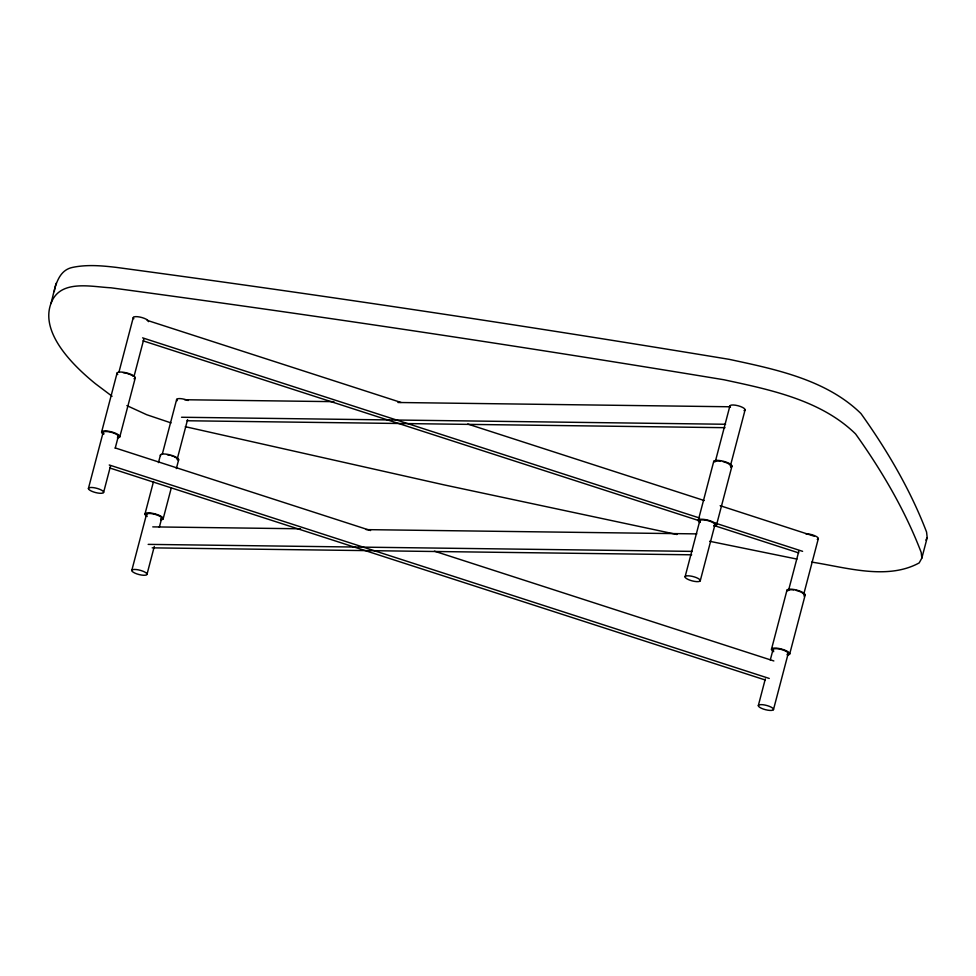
<?xml version="1.0" encoding="UTF-8"?>
<svg xmlns="http://www.w3.org/2000/svg" width="976" height="976" viewBox="0 0 976 976"><rect width="100%" height="100%" fill="white"/><g stroke="black" fill="none" stroke-linecap="round" stroke-linejoin="round"><path stroke-width="1.46" d="M112.081 396.244L95.404 383.702A425.573 119.45 14.7 0 1 50.972 303.487C54.68 290.543 56.401 270.559 72.651 267.387C86.998 264.386 101.785 265.692 116.217 267.375C320.994 294.898 525.332 325.667 729.182 359.339C775.2 369.233 826.196 379.53 860.942 413.543A2841.429 797.49 14.7 0 1 926.566 532.054L927.2 537.691L921.844 558.101L919.185 562.908C887.038 580.525 845.753 567.3 811.715 562.103M101.577 432.161L117.096 372.991M88.413 488.512L103.163 432.307M118.938 372.161L133.297 317.432M103.578 492.49A7.857 2.208 14.7 0 0 93.074 487.585A7.857 2.208 14.7 0 0 91.415 491.099A7.857 2.208 14.7 0 0 103.578 492.49L110.593 465.759M115.18 448.301L118.328 436.296M134.102 376.15L143.826 339.099M119.78 436.931L135.298 377.773M144.948 514.132L153.525 481.473M158.466 462.6L160.467 454.962M131.784 570.484L146.534 514.279M162.309 454.133L176.668 399.404M146.961 574.461A7.857 2.208 14.7 0 0 136.457 569.557A7.857 2.208 14.7 0 0 134.798 573.071A7.857 2.208 14.7 0 0 146.961 574.461L154.293 546.475M159.32 527.321L161.699 518.256M177.095 459.586L187.587 419.595M163.151 518.903L171.337 487.719M176.351 468.578L178.669 459.745M698.23 520.501L713.761 461.331M685.067 576.853L699.816 520.647M715.262 461.758L729.95 405.772M700.243 580.83A7.857 2.208 14.7 0 0 689.739 575.925A7.857 2.208 14.7 0 0 688.08 579.439A7.857 2.208 14.7 0 0 700.243 580.83L714.981 524.637M730.377 465.955L745.127 409.749M716.433 525.271L731.963 466.113M771.467 649.308L786.985 590.138M758.303 705.66L765.318 678.918M770.284 659.996L773.053 649.455M788.498 590.565L798.941 550.781M814.423 536.288L720.154 505.69M773.468 709.637A7.857 2.208 14.7 0 0 762.964 704.733A7.857 2.208 14.7 0 0 761.317 708.234A7.857 2.208 14.7 0 0 773.468 709.637L788.218 653.432M803.663 594.543L818.352 538.557M789.669 654.079L805.188 594.921M925.87 540.094L927.2 537.691M50.984 303.499C59.719 278.941 91.085 286.822 110.874 287.786C315.638 315.309 519.976 346.065 723.826 379.737C769.844 389.644 820.84 399.94 855.586 433.954A2841.429 797.49 14.7 0 1 921.21 552.465L921.844 558.101M184.586 399.733L333.938 401.661M397.94 402.49L730.17 406.772M181.524 417.252L725.583 424.267M187.063 420.754L725.022 427.683M152.768 526.881L300.584 528.785M366.122 529.626L696.815 533.896M148.169 544.376L692.228 551.379M152.195 547.853L691.679 554.807M709.625 541.277L796.916 559.077M677.027 534.506L444.031 484.865L185.281 426.683M171.044 422.913L146.729 414.727L126.892 405.613M147.169 320.36L401.026 402.466M467.748 424.048L704.196 500.529M142.581 337.855L699.609 518.024M715.567 523.185L802.601 551.33M143.033 340.831L698.609 520.525M714.566 525.686L798.697 552.904M115.278 447.96L370.575 530.529M434.405 551.172L773.846 660.959M109.239 464.979L769.247 678.454M109.69 467.955L765.355 680.028M54.327 291.568A425.573 119.45 14.7 0 1 56.327 283.089M699.865 522.502A9.418 2.647 14.7 0 1 701.646 519.256A9.418 2.647 14.7 0 1 714.078 522.514A9.418 2.647 14.7 0 1 714.029 526.223M713.846 462.209A9.418 2.647 14.7 0 1 723.497 461.294A9.418 2.647 14.7 0 1 731.451 466.833M731.085 467.004A9.418 2.647 14.7 0 1 730.634 467.15M700.353 521.94A7.857 2.208 14.7 0 1 707.929 520.623A7.857 2.208 14.7 0 1 713.883 525.491M716.311 461.111A7.857 2.208 14.7 0 1 720.617 461.148M722.984 461.624A7.857 2.208 14.7 0 1 724.558 462.063M725.327 462.319A7.857 2.208 14.7 0 1 729.072 464.064M729.499 464.369A7.857 2.208 14.7 0 1 730.109 464.954M730.487 407.065A7.857 2.208 14.7 0 1 738.063 405.748A7.857 2.208 14.7 0 1 744.017 410.615M103.212 434.161A9.418 2.647 14.7 0 1 104.993 430.916A9.418 2.647 14.7 0 1 117.413 434.174A9.418 2.647 14.7 0 1 117.376 437.882M117.742 374.552A9.418 2.647 14.7 0 1 126.831 372.966A9.418 2.647 14.7 0 1 133.98 378.81M104.042 433.905A7.857 2.208 14.7 0 1 110.471 432.087A7.857 2.208 14.7 0 1 117.596 437.041M123.208 372.71A7.857 2.208 14.7 0 1 126.319 373.283M127.124 373.491A7.857 2.208 14.7 0 1 129.405 374.247M130.113 374.528A7.857 2.208 14.7 0 1 131.931 375.418M132.419 375.723A7.857 2.208 14.7 0 1 133.187 376.321M133.834 318.725A7.857 2.208 14.7 0 1 139.812 317.041A7.857 2.208 14.7 0 1 148.401 321.641M147.169 516.499A9.418 2.647 14.7 0 1 147.876 512.888A9.418 2.647 14.7 0 1 160.576 516.023A9.418 2.647 14.7 0 1 160.747 519.854M160.564 455.841A9.418 2.647 14.7 0 1 170.214 454.926A9.418 2.647 14.7 0 1 178.169 460.452M146.803 515.291A7.857 2.208 14.7 0 1 155.038 514.352A7.857 2.208 14.7 0 1 160.601 519.122M167.335 454.779A7.857 2.208 14.7 0 1 169.702 455.255M171.276 455.694A7.857 2.208 14.7 0 1 172.776 456.207M174.143 456.78A7.857 2.208 14.7 0 1 175.302 457.39M176.217 458A7.857 2.208 14.7 0 1 176.558 458.293M177.205 400.697A7.857 2.208 14.7 0 1 179.255 398.586A7.857 2.208 14.7 0 1 188.173 400.514M773.687 651.675A9.418 2.647 14.7 0 1 774.395 648.064A9.418 2.647 14.7 0 1 787.095 651.199A9.418 2.647 14.7 0 1 787.266 655.03M787.083 591.017A9.418 2.647 14.7 0 1 796.721 590.102A9.418 2.647 14.7 0 1 804.688 595.628M804.322 595.811A9.418 2.647 14.7 0 1 803.87 595.958M773.59 650.748A7.857 2.208 14.7 0 1 781.166 649.43A7.857 2.208 14.7 0 1 787.12 654.298M789.169 590.041A7.857 2.208 14.7 0 1 793.854 589.955M796.221 590.431A7.857 2.208 14.7 0 1 797.795 590.87M798.563 591.114A7.857 2.208 14.7 0 1 800.662 591.956M801.821 592.566A7.857 2.208 14.7 0 1 802.309 592.871M802.723 593.176A7.857 2.208 14.7 0 1 803.346 593.762M805.761 533.762A7.857 2.208 14.7 0 1 815.655 536.129A7.857 2.208 14.7 0 1 817.254 539.423"/></g></svg>
